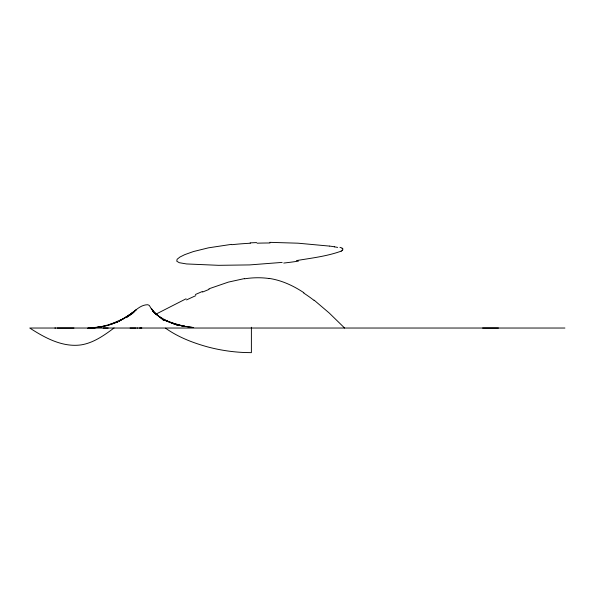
<?xml version="1.0" encoding="UTF-8"?>
<svg xmlns="http://www.w3.org/2000/svg" width="595" height="595" viewBox="0 0 595 595"><rect width="100%" height="100%" fill="white"/><g stroke="black" fill="none" stroke-linecap="round" stroke-linejoin="round"><path stroke-width="0.89" d="M342.549 250.354L342.891 249.372L342.021 248.68M128.245 316.295C134.15 311.988 139.684 304.856 147.545 304.729A4.009 4.009 0 0 1 149.442 305.644L151.539 309.236M126.631 317.671L136.463 309.556M114.047 327.986C104.147 335.349 93.586 342.891 81.121 344.892C62.46 347.473 44.863 337.841 29.75 328.031L564.915 328.031M135.861 310.174L126.683 316.845L134.135 311.944L119.082 321.188M135.719 310.322L126.341 317.038L119.29 321.003M125.225 317.685L132.945 313.156L119.022 321.226M155.384 314.443L186.079 298.794M341.433 251.053C327.005 256.311 311.535 258.066 296.459 260.595M195.376 294.518L202.359 291.49M108.149 325.279L123.567 318.645M110.514 324.595L112.916 323.643M208.912 288.813L228.339 282.119L244.523 278.564M110.588 324.431L117.929 321.902L101.871 326.729L91.102 328.455L107.249 325.443L101.871 326.729L87.517 328.195M108.714 325.063L111.235 324.416M92.359 328.128L94.174 327.838M95.996 327.555L102.362 326.543M231.388 244.374L208.481 247.832L193.412 251.551L184.733 254.653L179.943 257.033L177.124 259.264L176.76 261.205L179.236 262.692L186.495 263.942L218.603 265.325L249.61 264.916L282.171 262.402M250.123 242.864L256.579 242.582M54.874 328.031L55.603 328.031M137.393 328.031L137.906 328.031M57.12 328.031L73.973 328.031M88.35 328.031L94.449 328.031M103.113 328.031L108.178 328.031M130.052 328.031L136.114 328.031M140.643 328.031L141.543 328.031M482.597 328.031L498.461 328.031M139.349 328.031L141.848 328.031M269.788 242.343L297.991 243.191L329.422 246.092M192.996 327.495L182.077 325.919L185.224 326.469L170.423 322.527M193.672 327.562L182.598 326.12L185.982 326.618L178.054 324.922L163.759 319.708M334.316 246.806L337.67 247.416M268.94 278.378C281.561 280.23 293.372 285.704 303.904 292.755M178.664 325.071L182.784 326.105L179.787 325.353M172.297 323.226L178.046 325.428L162.718 319.597L163.528 320.058L153.146 311.505L155.035 313.483L152.365 310.159L153.86 312.568L151.718 309.036M163.833 319.693L173.814 323.814M154.655 312.955L158.515 316.176L168.511 321.798M165.559 328.18C178.031 337.075 192.542 342.698 207.209 346.788A170.646 170.646 0 0 0 244.53 352.515L251.388 352.657L251.388 327.257M158.515 316.176L163.357 319.835L154.06 312.479M314.138 300.163L329.214 313.007L344.609 328.031M156.849 314.881L151.851 309.281L154.112 312.762L151.316 308.351M339.953 247.341A41.732 4.351 0.5 0 1 342.846 248.68M329.6 246.085A46.023 3.726 3.2 0 1 334.487 246.806M257.07 243.199A113.682 30.873 1.6 0 1 270.018 242.983M231.849 244.694A124.742 38.221 2.1 0 1 250.436 243.229M298.392 261.146A120.525 23.012 -2 0 1 283.755 263.057M342.393 250.361A52.181 5.548 -4.1 0 1 341.166 251.068M186.525 299.932A346.528 267.088 -31.4 0 1 195.777 295.67M202.545 292.071A258.267 204.271 -31.9 0 1 209.083 289.401M244.508 278.81A82.303 64.044 -31 0 1 268.895 278.49M303.688 293.03A240.975 196.172 -42.8 0 1 313.982 300.349"/></g></svg>
